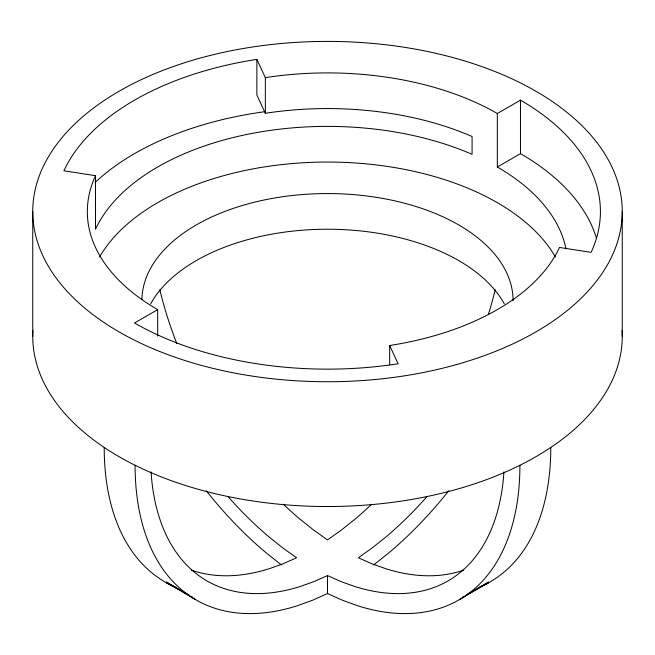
<?xml version="1.0" encoding="UTF-8"?>
<svg xmlns="http://www.w3.org/2000/svg" width="655" height="655" viewBox="0 0 655 655"><rect width="100%" height="100%" fill="white"/><g stroke="black" fill="none" stroke-linecap="round" stroke-linejoin="round"><path stroke-width="0.98" d="M373.637 564.921L388.734 552.943A293.939 169.71 -60 0 0 448.79 490.701M459.72 599.554L488.614 582.049L466.72 594.691M157.675 309.619L134.521 322.989A272.914 157.568 0 0 0 398.134 363.771L389.659 345.504A240.164 138.655 0 0 0 559.485 247.459L591.121 252.355A272.914 157.568 0 0 0 520.479 100.158L497.325 113.528A240.164 138.655 0 0 0 265.34 77.634L256.866 59.376A272.914 157.568 0 0 0 63.879 170.791L95.515 175.687A240.164 138.655 0 0 0 157.675 309.619L157.675 336.105M566.018 248.843A240.164 138.655 0 0 0 497.325 167.009L520.479 153.638L520.479 100.158M462.348 597.286L464.1 596.328M465.852 595.37L488.614 582.868M519.906 465.271A293.939 169.71 60 0 1 357.851 605.818L342.761 600.365L327.5 593.528L312.238 600.365L297.149 605.818A293.939 169.71 -60 0 1 135.094 465.271M503.941 471.813A272.038 157.061 60 0 1 354.895 586.544L341.271 581.681L327.5 575.589L313.729 581.681L300.105 586.544A272.038 157.061 -60 0 1 151.059 471.813M166.386 582.868L189.148 595.37M190.9 596.328L192.652 597.286M188.28 594.691L166.386 582.049L195.28 599.554M281.363 564.921L266.266 552.943A293.939 169.71 60 0 1 206.21 490.701M95.515 175.687L95.515 229.168A240.164 138.655 0 0 1 472.083 154.334L472.083 136.51A240.164 138.655 0 0 0 265.34 113.29L256.866 95.024L256.866 59.376M622.25 211.573L622.25 336.359M497.325 113.528L497.325 167.009M389.659 345.504L389.659 364.679M327.5 575.589L327.5 593.528M265.34 77.634L265.34 113.29M32.75 211.573L32.75 336.359M150.658 303.854A185.586 107.142 0 0 1 327.5 229.217A185.586 107.142 0 0 1 504.342 303.854M141.922 299.695A185.586 107.142 0 0 1 328.368 193.561A185.586 107.142 0 0 1 513.086 300.702M95.057 182.483A272.914 157.568 0 0 1 264.473 111.743M520.479 153.638A272.914 157.568 0 0 1 596.459 238.322M99.576 256.997A240.164 138.655 0 0 1 327.5 162.047A240.164 138.655 0 0 1 555.424 256.997M622.078 330.497A294.75 170.169 0 0 1 327.5 506.528A294.75 170.169 0 0 1 32.922 330.497M463.715 570.055A272.038 157.061 60 0 1 385.77 568.72L372.146 563.857L358.375 557.765L372.146 547.957L385.77 537.092A272.038 157.061 -60 0 0 427.085 496.433M283.402 504.284A272.038 157.061 60 0 0 300.105 519.259L313.729 530.124L327.5 539.941L341.271 530.124L354.895 519.259A272.038 157.061 -60 0 0 371.598 504.284M176.825 343.556A272.038 157.061 60 0 1 159.812 289.723M550.789 447.447A293.939 169.71 60 0 1 478.346 587.707M495.188 289.723A272.038 157.061 -60 0 1 488.384 314.449M191.285 570.055A272.038 157.061 -60 0 0 269.23 568.72L282.854 563.857L296.625 557.765L282.854 547.957L269.23 537.092A272.038 157.061 60 0 1 227.915 496.433M176.653 587.707A293.939 169.71 -60 0 1 104.21 447.447M154.547 349.369A294.75 170.169 0 0 0 620.67 229.144A294.75 170.169 0 0 0 207.275 56.199A294.75 170.169 0 0 0 154.547 349.369"/></g></svg>
